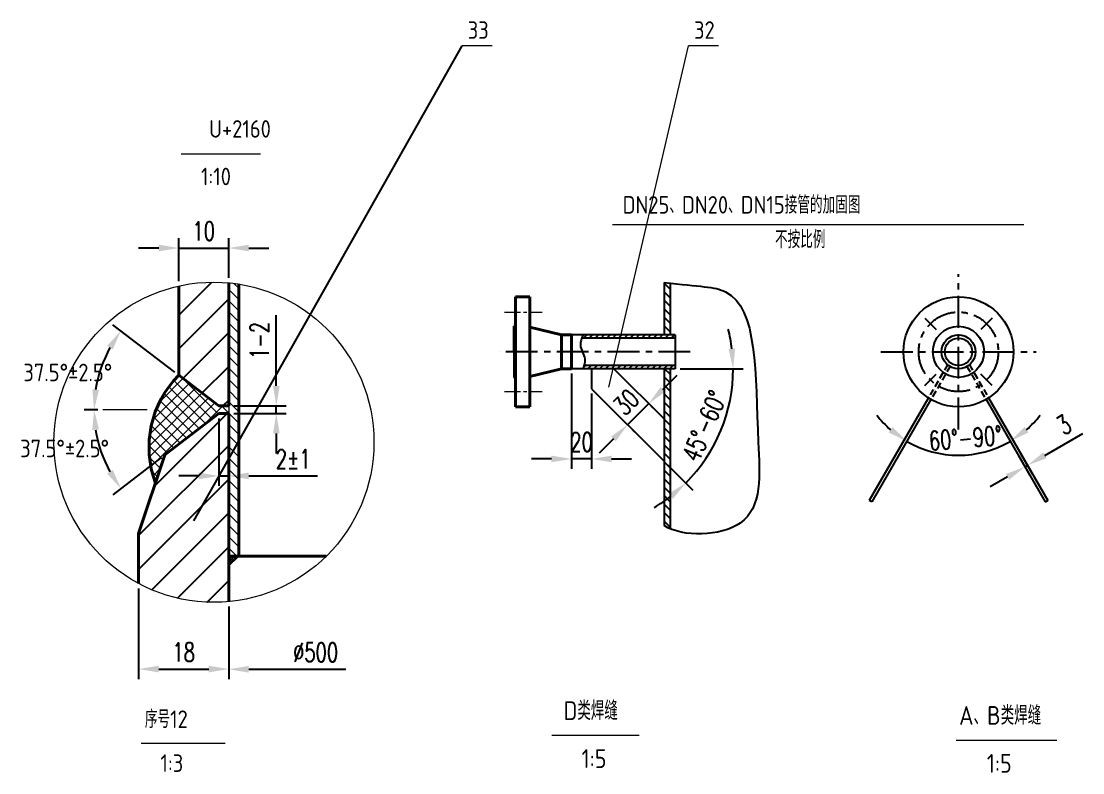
# Model space of a CAD drawing. Extents: x -7150 to 1260, y 1490 to 7430.
# Drawn here: x -3648 to -1528, y 3637 to 5138 of the extents above; entities that cross this region are included whole.
import ezdxf

# ---------------------------------------------------------------- set-up
doc = ezdxf.new("R2010")
doc.units = 0
doc.header["$MEASUREMENT"] = 0
doc.linetypes.add('CENTER', pattern=[50.8, 31.75, -6.35, 6.35, -6.35])
doc.linetypes.add('DASHED', pattern=[19.05, 12.7, -6.35])
doc.layers.get('0').update_dxf_attribs({"linetype": 'CONTINUOUS'})
doc.layers.get('DEFPOINTS').update_dxf_attribs({"linetype": 'CONTINUOUS'})
doc.layers.add('5', color=1, linetype='CENTER', lineweight=5)
for name, color, linetype in [('LAYER1', 3, 'CONTINUOUS'), ('LAYER2', 1, 'CENTER'), ('LAYER3', 2, 'DASHED'), ('尺寸线', 6, 'CONTINUOUS'), ('文字', 6, 'CONTINUOUS'), ('细实线', 3, 'CONTINUOUS')]:
    doc.layers.add(name, color=color, linetype=linetype)
doc.styles.add('J_BigFont', font='gbenor.shx', dxfattribs={"bigfont": 'gbcbig.shx'})
doc.styles.add('尺寸-字母', font='romans.shx', dxfattribs={"width": 0.7})
doc.dimstyles.new('尺寸3-5', dxfattribs={"dimtxt": 3.5, "dimasz": 2.5, "dimexe": 1.25, "dimexo": 0.625, "dimgap": 1.5, "dimtad": 1, "dimdec": 0, "dimdsep": 46, "dimtxsty": '尺寸-字母', "dimcen": 2.5, "dimadec": 0, "dimazin": 0, "dimtfac": 1, "dimtdec": 4, "dimtmove": 0, "dimatfit": 3, "dimfxl": 0, "dimtolj": 1, "dimtzin": 0, "dimarcsym": 0})
pattern_1 = [(135, (45086.188, 829.542), (-8.4852814, -8.4852814), [])]

# ---------------------------------------------------------------- blocks, each defined once
blk = doc.blocks.new('*D61')
at = {"layer": 'DEFPOINTS', "color": 0}
for p in [(-3233.9, 3979), (-2941.8, 3941.5), (-2941.8, 3843.9)]:
    blk.add_point(p, dxfattribs=at)
at = {"layer": '尺寸线', "color": 0, "lineweight": -2}
for p, q in [((-3233.9, 3969), (-3233.9, 3823.9)), ((-3193.9, 3843.9), (-2999.8, 3843.9))]:
    blk.add_line(p, q, dxfattribs=at)
at = {"layer": '尺寸线', "color": 0}
blk.add_solid([(-3193.9, 3850.6), (-3193.9, 3837.2), (-3233.9, 3843.9)], dxfattribs=at)
at = {"layer": '尺寸线', "color": 0, "lineweight": 20, "insert": (-3060.4, 3877.7), "char_height": 37.5, "attachment_point": 5, "style": '尺寸-字母'}
blk.add_mtext('\\A1;%%c500', dxfattribs=at)
blk = doc.blocks.new('*D60')
at = {"layer": 'DEFPOINTS', "color": 0}
for p in [(-3413.9, 4015.3), (-3233.9, 3979), (-3233.9, 3844.3)]:
    blk.add_point(p, dxfattribs=at)
at = {"layer": '尺寸线', "color": 0, "lineweight": -2}
for p, q in [((-3413.9, 4005.3), (-3413.9, 3824.3)), ((-3233.9, 3969), (-3233.9, 3824.3)), ((-3373.9, 3844.3), (-3273.9, 3844.3))]:
    blk.add_line(p, q, dxfattribs=at)
at = {"layer": '尺寸线', "color": 0}
for points in [[(-3373.9, 3851), (-3373.9, 3837.7), (-3413.9, 3844.3)], [(-3273.9, 3851), (-3273.9, 3837.7), (-3233.9, 3844.3)]]:
    blk.add_solid(points, dxfattribs=at)
at = {"layer": '尺寸线', "color": 0, "lineweight": 20, "insert": (-3323.9, 3878.1), "char_height": 37.5, "attachment_point": 5, "style": '尺寸-字母'}
blk.add_mtext('\\A1;18', dxfattribs=at)
blk = doc.blocks.new('*D62')
at = {"layer": 'DEFPOINTS', "color": 0}
for p in [(-3253.9, 4354.8), (-3233.9, 4354.8), (-3233.9, 4230.1)]:
    blk.add_point(p, dxfattribs=at)
at = {"layer": '尺寸线', "color": 0, "lineweight": -2}
for p, q in [((-3253.9, 4344.8), (-3253.9, 4210.1)), ((-3233.9, 4344.8), (-3233.9, 4210.1)), ((-3293.9, 4230.1), (-3333.9, 4230.1)), ((-3253.9, 4230.1), (-3233.9, 4230.1)), ((-3193.9, 4230.1), (-3056.4, 4230.1))]:
    blk.add_line(p, q, dxfattribs=at)
at = {"layer": '尺寸线', "color": 0}
for points in [[(-3293.9, 4236.8), (-3293.9, 4223.4), (-3253.9, 4230.1)], [(-3193.9, 4236.8), (-3193.9, 4223.4), (-3233.9, 4230.1)]]:
    blk.add_solid(points, dxfattribs=at)
at = {"layer": '尺寸线', "color": 0, "lineweight": 20, "insert": (-3105.2, 4263.8), "char_height": 37.5, "attachment_point": 5, "style": '尺寸-字母'}
blk.add_mtext('\\A1;2±1', dxfattribs=at)
blk = doc.blocks.new('*D69')
at = {"layer": 'DEFPOINTS', "color": 0}
for p in [(-3478.7, 4471.6), (-3333.9, 4431.2), (-3253.9, 4369.8), (-3485.3, 4362.3), (-3397.1, 4362.3)]:
    blk.add_point(p, dxfattribs=at)
at = {"layer": '尺寸线', "color": 0, "lineweight": -2}
for p, q in [((-3341.9, 4437.3), (-3465.3, 4532)), ((-3495.3, 4362.3), (-3522.9, 4362.3))]:
    blk.add_line(p, q, dxfattribs=at)
blk.add_arc((-3244.2, 4362.3), 258.7, 151.3669, 171.1331, dxfattribs=at)
at = {"layer": '尺寸线', "color": 0}
for points in [[(-3476.9, 4489.9), (-3465.7, 4482.6), (-3449.4, 4519.8)], [(-3493.2, 4401.7), (-3506.5, 4402.7), (-3502.9, 4362.3)]]:
    blk.add_solid(points, dxfattribs=at)
at = {"layer": '尺寸线', "color": 0, "lineweight": 20, "insert": (-3536.5, 4370.8), "char_height": 37.5, "attachment_point": 5, "rotation": 88.3285, "style": '尺寸-字母'}
blk.add_mtext('\\A1;  ', dxfattribs=at)
blk = doc.blocks.new('*D70')
at = {"layer": 'DEFPOINTS', "color": 0}
for p in [(-3233.9, 4369.8), (-3138.9, 4369.8), (-3233.9, 4354.8)]:
    blk.add_point(p, dxfattribs=at)
at = {"layer": '尺寸线', "color": 0, "lineweight": -2}
for p, q in [((-3138.9, 4409.8), (-3138.9, 4551.1)), ((-3223.9, 4369.8), (-3118.9, 4369.8)), ((-3138.9, 4354.8), (-3138.9, 4369.8)), ((-3223.9, 4354.8), (-3118.9, 4354.8)), ((-3138.9, 4314.8), (-3138.9, 4274.8))]:
    blk.add_line(p, q, dxfattribs=at)
at = {"layer": '尺寸线', "color": 0}
for points in [[(-3145.5, 4409.8), (-3132.2, 4409.8), (-3138.9, 4369.8)], [(-3145.5, 4314.8), (-3132.2, 4314.8), (-3138.9, 4354.8)]]:
    blk.add_solid(points, dxfattribs=at)
at = {"layer": '尺寸线', "color": 0, "lineweight": 20, "insert": (-3172.6, 4500.4), "char_height": 37.5, "attachment_point": 5, "rotation": 90, "style": '尺寸-字母'}
blk.add_mtext('\\A1;1-2', dxfattribs=at)
blk = doc.blocks.new('*D63')
at = {"layer": 'DEFPOINTS', "color": 0}
for p in [(-3485.3, 4362.3), (-3397.1, 4362.3), (-3253.9, 4354.8), (-3361.4, 4272.3), (-3478.6, 4253)]:
    blk.add_point(p, dxfattribs=at)
at = {"layer": '尺寸线', "color": 0, "lineweight": -2}
for p, q in [((-3495.3, 4362.3), (-3522.9, 4362.3)), ((-3369.4, 4266.2), (-3465.3, 4192.6))]:
    blk.add_line(p, q, dxfattribs=at)
blk.add_arc((-3244.2, 4362.3), 258.7, 188.8683, 208.6317, dxfattribs=at)
at = {"layer": '尺寸线', "color": 0}
for points in [[(-3506.4, 4321.9), (-3493.1, 4322.9), (-3502.9, 4362.3)], [(-3465.6, 4242), (-3476.8, 4234.7), (-3449.4, 4204.8)]]:
    blk.add_solid(points, dxfattribs=at)
blk = doc.blocks.new('*D65')
at = {"layer": 'DEFPOINTS', "color": 0}
for p in [(-3233.9, 4685.2), (-3333.9, 4609.2), (-3233.9, 4615.7)]:
    blk.add_point(p, dxfattribs=at)
at = {"layer": '尺寸线', "color": 0, "lineweight": -2}
for p, q in [((-3333.9, 4619.2), (-3333.9, 4705.2)), ((-3233.9, 4625.7), (-3233.9, 4705.2)), ((-3373.9, 4685.2), (-3413.9, 4685.2)), ((-3333.9, 4685.2), (-3233.9, 4685.2)), ((-3193.9, 4685.2), (-3153.9, 4685.2))]:
    blk.add_line(p, q, dxfattribs=at)
at = {"layer": '尺寸线', "color": 0}
for points in [[(-3373.9, 4691.9), (-3373.9, 4678.6), (-3333.9, 4685.2)], [(-3193.9, 4691.9), (-3193.9, 4678.6), (-3233.9, 4685.2)]]:
    blk.add_solid(points, dxfattribs=at)
at = {"layer": '尺寸线', "color": 0, "lineweight": 20, "insert": (-3283.9, 4719), "char_height": 37.5, "attachment_point": 5, "style": '尺寸-字母'}
blk.add_mtext('\\A1;10', dxfattribs=at)
blk = doc.blocks.new('*D68')
at = {"layer": 'DEFPOINTS', "color": 0}
for p in [(-2630.4, 4444.2), (-2342.4, 4444.2), (-2509.2, 4404.2), (-2237.3, 4360.6), (-2364.4, 4259.4)]:
    blk.add_point(p, dxfattribs=at)
at = {"layer": '尺寸线', "color": 0, "lineweight": -2}
for p, q in [((-2332.4, 4444.2), (-2206.3, 4444.2)), ((-2357.3, 4252.3), (-2306.7, 4201.7))]:
    blk.add_line(p, q, dxfattribs=at)
for start, end in [(7.1026, 14.2052), (315, 360), (300.7948, 307.8974)]:
    blk.add_arc((-2549.2, 4444.2), 322.9, start, end, dxfattribs=at)
at = {"layer": '尺寸线', "color": 0}
for points in [[(-2222.1, 4484.5), (-2235.5, 4483.7), (-2226.3, 4444.2)], [(-2355.3, 4194.4), (-2346.5, 4184.4), (-2320.9, 4215.9)]]:
    blk.add_solid(points, dxfattribs=at)
at = {"layer": '尺寸线', "color": 0, "lineweight": 20, "insert": (-2283.7, 4329.7), "char_height": 37.5, "attachment_point": 5, "rotation": 66.6742, "style": '尺寸-字母'}
blk.add_mtext('\\A1;45°-60°', dxfattribs=at)
blk = doc.blocks.new('*D66')
at = {"layer": 'DEFPOINTS', "color": 0}
for p in [(-2549.2, 4444.8), (-2509.2, 4404.8), (-2549.2, 4264)]:
    blk.add_point(p, dxfattribs=at)
at = {"layer": '尺寸线', "color": 0, "lineweight": -2}
for p, q in [((-2549.2, 4434.8), (-2549.2, 4244)), ((-2509.2, 4394.8), (-2509.2, 4244)), ((-2589.2, 4264), (-2629.2, 4264)), ((-2509.2, 4264), (-2549.2, 4264)), ((-2469.2, 4264), (-2429.2, 4264))]:
    blk.add_line(p, q, dxfattribs=at)
at = {"layer": '尺寸线', "color": 0}
for points in [[(-2589.2, 4270.6), (-2589.2, 4257.3), (-2549.2, 4264)], [(-2469.2, 4270.6), (-2469.2, 4257.3), (-2509.2, 4264)]]:
    blk.add_solid(points, dxfattribs=at)
at = {"layer": '尺寸线', "color": 0, "lineweight": 20, "insert": (-2529.2, 4297.7), "char_height": 37.5, "attachment_point": 5, "style": '尺寸-字母'}
blk.add_mtext('\\A1;20', dxfattribs=at)
blk = doc.blocks.new('*D67')
at = {"layer": 'DEFPOINTS', "color": 0}
for p in [(-2397.5, 4377.4), (-2394.8, 4374.6), (-2440, 4335)]:
    blk.add_point(p, dxfattribs=at)
at = {"layer": '尺寸线', "color": 0, "lineweight": -2}
for p, q in [((-2366.5, 4402.9), (-2338.2, 4431.2)), ((-2437.2, 4332.2), (-2394.8, 4374.6)), ((-2390.5, 4370.3), (-2380.7, 4360.5)), ((-2432.9, 4327.9), (-2423.1, 4318.1)), ((-2465.5, 4303.9), (-2493.8, 4275.6))]:
    blk.add_line(p, q, dxfattribs=at)
at = {"layer": '尺寸线', "color": 0}
for points in [[(-2371.2, 4407.6), (-2361.8, 4398.2), (-2394.8, 4374.6)], [(-2470.2, 4308.6), (-2460.8, 4299.2), (-2437.2, 4332.2)]]:
    blk.add_solid(points, dxfattribs=at)
at = {"layer": '尺寸线', "color": 0, "lineweight": 20, "insert": (-2439.9, 4377.3), "char_height": 37.5, "attachment_point": 5, "rotation": 45, "style": '尺寸-字母'}
blk.add_mtext('\\A1;30', dxfattribs=at)
blk = doc.blocks.new('*D64')
at = {"layer": 'DEFPOINTS', "color": 0}
for p in [(-1662.1, 4280.4), (-1656.9, 4283.4), (-1638.3, 4251.1)]:
    blk.add_point(p, dxfattribs=at)
at = {"layer": '尺寸线', "color": 0, "lineweight": -2}
for p, q in [((-1603.6, 4271.1), (-1527.8, 4314.9)), ((-1657.1, 4271.8), (-1633.5, 4230.8)), ((-1651.9, 4274.8), (-1628.3, 4233.8)), ((-1643.5, 4248.1), (-1638.3, 4251.1)), ((-1678.1, 4228.1), (-1712.7, 4208.1))]:
    blk.add_line(p, q, dxfattribs=at)
at = {"layer": '尺寸线', "color": 0}
for points in [[(-1606.9, 4276.9), (-1600.3, 4265.4), (-1638.3, 4251.1)], [(-1681.4, 4233.9), (-1674.8, 4222.4), (-1643.5, 4248.1)]]:
    blk.add_solid(points, dxfattribs=at)
at = {"layer": '尺寸线', "color": 0, "lineweight": 20, "insert": (-1565.3, 4332.2), "char_height": 37.5, "attachment_point": 5, "rotation": 30, "style": '尺寸-字母'}
blk.add_mtext('\\A1;3', dxfattribs=at)
blk = doc.blocks.new('*D49')
at = {"layer": 'DEFPOINTS', "color": 0}
for p in [(-1831.1, 4382.6), (-1721.1, 4382.6), (-1812, 4274.5), (-1949.1, 4178.2), (-1603.1, 4178.2)]:
    blk.add_point(p, dxfattribs=at)
at = {"layer": '尺寸线', "color": 0, "lineweight": -2}
for start, end in [(217.7679, 228.8839), (311.1161, 322.2321), (240, 300)]:
    blk.add_arc((-1776.1, 4477.9), 206.5, start, end, dxfattribs=at)
at = {"layer": '尺寸线', "color": 0}
for points in [[(-1908, 4327.7), (-1915.8, 4316.9), (-1879.3, 4299.1)], [(-1636.4, 4316.9), (-1644.2, 4327.7), (-1672.9, 4299.1)]]:
    blk.add_solid(points, dxfattribs=at)
at = {"layer": '尺寸线', "color": 0, "lineweight": 20, "insert": (-1762.3, 4305.7), "char_height": 37.5, "attachment_point": 5, "rotation": 4.5754, "style": '尺寸-字母'}
blk.add_mtext('\\A1;60°-90°', dxfattribs=at)

msp = doc.modelspace()

# ---------------------------------------------------------------- hatches: boundary and pattern name
at = {"layer": 'LAYER1'}
h = msp.add_hatch(dxfattribs=at)
h.set_pattern_fill('ANSI31', color=256, scale=15, angle=180, style=0)
h.set_pattern_definition([(225, (1478.866, 69.157), (33.67596, -33.67596), [])])
h.paths.add_polyline_path([(-3233.95, 4615.703, 0.07884953), (-3333.95, 4609.226), (-3333.95, 4431.187), (-3253.95, 4369.801), (-3233.95, 4369.801)])
h = msp.add_hatch(dxfattribs=at)
h.set_pattern_fill('ANSI31', color=256, scale=96, angle=90, style=0)
h.set_pattern_definition(pattern_1)
edge = h.paths.add_edge_path()
edge.add_line((-2364.401, 4511.593), (-2352.401, 4511.593))
edge.add_line((-2352.401, 4511.593), (-2352.401, 4614.858))
edge.add_spline(control_points=[(-2352.401, 4614.858), (-2356.264, 4615.258), (-2360.262, 4615.681), (-2364.401, 4616.13)], knot_values=[40.19184568, 40.19184568, 40.19184568, 40.19184568, 43.00544845, 43.00544845, 43.00544845, 43.00544845], degree=3, periodic=0)
edge.add_line((-2364.401, 4616.13), (-2364.401, 4511.593))
h = msp.add_hatch(dxfattribs=at)
h.set_pattern_fill('ANSI31', color=256, scale=66, style=0)
h.set_pattern_definition([(45, (15903.748, -12779.292), (-5.833631, 5.833631), [])])
edge = h.paths.add_edge_path()
edge.add_spline(control_points=[(-2525.697, 4511.593), (-2526.868, 4509.463), (-2527.933, 4507.331), (-2528.823, 4505.193)], knot_values=[5.30893917, 5.30893917, 5.30893917, 5.30893917, 8.74826984, 8.74826984, 8.74826984, 8.74826984], degree=3, periodic=0)
edge.add_line((-2528.823, 4505.193), (-2344.401, 4505.193))
edge.add_line((-2344.401, 4505.193), (-2344.401, 4511.593))
edge.add_line((-2344.401, 4511.593), (-2525.697, 4511.593))
edge = h.paths.add_edge_path()
edge.add_line((-2344.401, 4444.193), (-2344.401, 4450.593))
edge.add_line((-2344.401, 4450.593), (-2523.97, 4450.593))
edge.add_spline(control_points=[(-2523.97, 4450.593), (-2524.577, 4448.46), (-2525.35, 4446.326), (-2526.234, 4444.193)], knot_values=[37.45348402, 37.45348402, 37.45348402, 37.45348402, 40.79249482, 40.79249482, 40.79249482, 40.79249482], degree=3, periodic=0)
edge.add_line((-2526.234, 4444.193), (-2344.401, 4444.193))
h = msp.add_hatch(dxfattribs=at)
h.set_pattern_fill('ANSI31', color=256, scale=96, angle=90, style=0)
h.set_pattern_definition(pattern_1)
edge = h.paths.add_edge_path()
edge.add_spline(control_points=[(-2364.401, 4130.779), (-2360.742, 4128.469), (-2356.719, 4126.401), (-2352.401, 4124.576)], knot_values=[357.10208621, 357.10208621, 357.10208621, 357.10208621, 362.79722539, 362.79722539, 362.79722539, 362.79722539], degree=3, periodic=0)
edge.add_line((-2352.401, 4124.576), (-2352.401, 4444.193))
edge.add_line((-2352.401, 4444.193), (-2364.401, 4444.193))
edge.add_line((-2364.401, 4444.193), (-2364.401, 4130.779))
h = msp.add_hatch(dxfattribs=at)
h.set_pattern_fill('ANSI31', color=256, scale=15, angle=180, style=0)
h.set_pattern_definition([(225, (521.79, 6362.684), (33.67596, -33.67596), [])])
h.paths.add_polyline_path([(-3233.95, 4354.801), (-3253.95, 4354.801), (-3361.444, 4272.318), (-3413.95, 4114.801), (-3413.95, 4015.268, 0.14666692), (-3233.95, 3979.049)])
at = {"layer": '细实线', "lineweight": 20}
h = msp.add_hatch(dxfattribs=at)
h.set_pattern_fill('ANSI31', color=256, scale=5, angle=90, style=0)
h.set_pattern_definition([(135, (1478.866, 69.157), (-11.22532, -11.22532), [])])
h.paths.add_polyline_path([(-3213.95, 4613.205, 0.01576507), (-3233.95, 4615.703), (-3233.95, 4369.801), (-3233.95, 4354.801), (-3233.95, 4264.117), (-3213.95, 4299.503)])
h.paths.add_polyline_path([(-3233.95, 4069.801), (-3213.95, 4069.801), (-3213.95, 4299.503), (-3233.95, 4264.117)])
h = msp.add_hatch(dxfattribs=at)
h.set_pattern_fill('ANSI37', color=256, scale=5, style=0)
h.set_pattern_definition([(45, (1478.866, 69.157), (-11.22532, 11.22532), []), (135, (1478.866, 69.157), (-11.22532, -11.22532), [])])
h.paths.add_polyline_path([(-3380.279, 4215.814), (-3361.444, 4272.318), (-3253.95, 4354.801), (-3233.95, 4354.801), (-3233.95, 4369.801), (-3253.95, 4369.801), (-3333.95, 4431.187, 0.29266832)])
h = msp.add_hatch(dxfattribs=at)
h.set_pattern_fill('ANSI37', color=256, style=0)
h.set_pattern_definition([(45, (1478.8656, 69.157), (-2.245064, 2.245064), []), (135, (1478.8656, 69.157), (-2.245064, -2.245064), [])])
h.paths.add_polyline_path([(-3213.95, 4069.801), (-3233.95, 4069.801), (-3233.95, 4050.774)])

# ---------------------------------------------------------------- linework, layer by layer
at = {"lineweight": 40}
for p, q in [((-3333.95, 4609.226), (-3333.95, 4431.187)), ((-3233.95, 4615.703), (-3233.95, 4369.801)), ((-3213.95, 4613.205), (-3213.95, 4069.801)), ((-2661.201, 4367.893), (-2661.201, 4587.893)), ((-2661.201, 4587.893), (-2632.201, 4587.893)), ((-2632.201, 4367.893), (-2632.201, 4587.893)), ((-2664.401, 4528.893), (-2661.201, 4528.893)), ((-2632.201, 4526.893), (-2569.201, 4511.593)), ((-2569.201, 4444.193), (-2569.201, 4511.593)), ((-2569.201, 4444.193), (-2569.201, 4511.593)), ((-2569.201, 4511.593), (-2549.201, 4511.593)), ((-2549.201, 4444.193), (-2549.201, 4511.593)), ((-2549.201, 4444.193), (-2549.201, 4511.593)), ((-2632.201, 4428.893), (-2569.201, 4444.193)), ((-2569.201, 4444.193), (-2549.201, 4444.193)), ((-3253.95, 4369.801), (-3333.95, 4431.187)), ((-2664.401, 4426.893), (-2661.201, 4426.893)), ((-3253.95, 4369.801), (-3233.95, 4369.801)), ((-3253.95, 4354.801), (-3361.444, 4272.318)), ((-3253.95, 4354.801), (-3233.95, 4354.801)), ((-3233.95, 4354.801), (-3233.95, 3979.049)), ((-2661.201, 4367.893), (-2632.201, 4367.893)), ((-3361.444, 4272.318), (-3413.95, 4114.801)), ((-3413.95, 4114.801), (-3413.95, 4015.268)), ((-3233.95, 4069.801), (-3039.005, 4069.801))]:
    msp.add_line(p, q, dxfattribs=at)
at = {"ltscale": 6}
for p, q in [((-2364.401, 4616.13), (-2364.401, 4511.593)), ((-2352.401, 4614.858), (-2352.401, 4511.593)), ((-2364.401, 4444.193), (-2364.401, 4130.779)), ((-2352.401, 4444.193), (-2352.401, 4124.576))]:
    msp.add_line(p, q, dxfattribs=at)
at = {"ltscale": 2}
for p, q in [((-1843.628, 4545.422), (-1821, 4522.795)), ((-1708.57, 4545.422), (-1731.198, 4522.795)), ((-2342.401, 4511.593), (-2569.201, 4511.593)), ((-2342.401, 4505.193), (-2528.823, 4505.193)), ((-2342.401, 4444.193), (-2569.201, 4444.193)), ((-2342.401, 4450.593), (-2523.97, 4450.593)), ((-1843.628, 4410.365), (-1821, 4432.992)), ((-1708.57, 4410.365), (-1731.198, 4432.992)), ((-1836.213, 4385.772), (-1954.327, 4181.193)), ((-1831.099, 4382.631), (-1949.131, 4178.193)), ((-1721.099, 4382.631), (-1603.067, 4178.193)), ((-1715.985, 4385.772), (-1597.871, 4181.193)), ((-1949.131, 4178.193), (-1954.327, 4181.193)), ((-1603.067, 4178.193), (-1597.871, 4181.193))]:
    msp.add_line(p, q, dxfattribs=at)
for p, q in [((-2664.401, 4477.893), (-2664.401, 4528.893)), ((-2342.401, 4511.593), (-2342.401, 4444.193)), ((-2664.401, 4477.893), (-2664.401, 4426.893)), ((-2509.201, 4444.193), (-2509.201, 4404.193)), ((-2464.348, 4444.193), (-2364.401, 4344.246)), ((-2509.201, 4404.193), (-2364.401, 4259.393))]:
    msp.add_line(p, q)
for radius in [110, 51, 33.7, 27.3]:
    msp.add_circle((-1776.099, 4477.893), radius, dxfattribs=at)
at = {"lineweight": 40}
msp.add_arc((-3188.898, 4287.315), 204.301, 135.2339, 200.486226, dxfattribs=at)
at = {"layer": '5', "linetype": 'CENTER', "lineweight": 20}
for p, q in [((-2682.865, 4557.393), (-2608.053, 4557.393)), ((-2682.865, 4398.393), (-2608.053, 4398.393))]:
    msp.add_line(p, q, dxfattribs=at)
at = {"layer": 'LAYER1'}
msp.add_line((-3303.798, 4140.537), (-2767.784, 5088.89), dxfattribs=at)
for points, knots in [([(-2364.401, 4616.13), (-2292.575, 4608.333), (-2174.426, 4608.869), (-2185.36, 4374.786), (-2162.328, 4110.943), (-2326.914, 4107.109), (-2364.401, 4130.779)], [40.19184568, 40.19184568, 40.19184568, 40.19184568, 89.02362978, 236.10972565, 304.43943056, 362.79722539, 362.79722539, 362.79722539, 362.79722539]), ([(-2525.697, 4511.593), (-2529.408, 4504.844), (-2535.569, 4489.06), (-2519.512, 4466.356), (-2523.56, 4450.646), (-2526.234, 4444.193)], [5.30893917, 5.30893917, 5.30893917, 5.30893917, 16.20767517, 30.69193596, 40.79249482, 40.79249482, 40.79249482, 40.79249482])]:
    msp.add_open_spline(points, degree=3, knots=knots, dxfattribs=at)
at = {"layer": 'LAYER2', "ltscale": 2}
for p, q in [((-1776.099, 4322.925), (-1776.099, 4632.861)), ((-2312.033, 4477.893), (-2693.108, 4477.893)), ((-1931.067, 4477.893), (-1621.131, 4477.893))]:
    msp.add_line(p, q, dxfattribs=at)
msp.add_circle((-1776.099, 4477.893), 79.5, dxfattribs=at)
at = {"layer": 'LAYER3'}
for p, q in [((-1797.876, 4452.175), (-1836.213, 4385.772)), ((-1792.949, 4448.708), (-1831.099, 4382.631)), ((-1759.249, 4448.708), (-1721.099, 4382.631)), ((-1754.322, 4452.175), (-1715.985, 4385.772))]:
    msp.add_line(p, q, dxfattribs=at)
at = {"layer": '尺寸线', "lineweight": 20}
for p, q in [((-3328.771, 4873.452), (-3170.387, 4873.452)), ((-3233.95, 4369.801), (-3233.95, 4354.801)), ((-3397.112, 4362.301), (-3485.264, 4362.301)), ((-2588.338, 3712.037), (-2413.765, 3712.037)), ((-3408.7, 3696.208), (-3240.777, 3696.208)), ((-1781.045, 3702.544), (-1579.442, 3702.544))]:
    msp.add_line(p, q, dxfattribs=at)
at = {"layer": '细实线', "lineweight": 20}
for p, q in [((-2707.846, 5088.89), (-2767.784, 5088.89)), ((-2474.672, 4407.573), (-2315.678, 5088.89)), ((-2255.739, 5088.89), (-2315.678, 5088.89)), ((-2467.334, 4732.316), (-1645.621, 4732.316)), ((-3213.95, 4069.801), (-3233.95, 4050.774))]:
    msp.add_line(p, q, dxfattribs=at)
msp.add_circle((-3263.542, 4297.376), 319.699, dxfattribs=at)

# ---------------------------------------------------------------- texts
at = {"layer": '尺寸线', "lineweight": 20, "char_height": 37.5, "width": 937.65313, "attachment_point": 1, "style": 'J_BigFont'}
for s, insert in [('D类焊缝', (-2565.169, 3779.95)), ('A、B类焊缝', (-1774.844, 3770.457)), ('1:5', (-2529.048, 3684.177)), ('1:5', (-1719.455, 3674.685))]:
    msp.add_mtext(s, dxfattribs=dict(at, insert=insert))
at = {"layer": '文字', "lineweight": 20, "ltscale": 0.6, "char_height": 35, "attachment_point": 1, "style": 'J_BigFont'}
for s, insert in [('33', (-2756.538, 5138.06)), ('32', (-2304.432, 5138.06))]:
    msp.add_mtext(s, dxfattribs=dict(at, insert=insert))
at = {"layer": '文字', "lineweight": 20, "char_height": 35, "width": 810, "attachment_point": 1, "style": 'J_BigFont'}
for s, insert in [('U+2160', (-3273.087, 4940.628)), ('1:10', (-3289.476, 4845.593)), ('DN25、DN20、DN15接管的加固图', (-2447.094, 4788.947)), ('不按比例', (-2142.692, 4719.839)), ('37.5°±2.5°', (-3644.183, 4454.161)), ('37.5°±2.5°', (-3650.599, 4302.392)), ('序号12', (-3401.456, 3761.666)), ('1:3', (-3370.372, 3673.866))]:
    msp.add_mtext(s, dxfattribs=dict(at, insert=insert))

# ---------------------------------------------------------------- dimensions: what is measured, and where the dimension line sits
at = {"layer": '尺寸线', "lineweight": 20}
for base, p1, p2, text, picture, middle in [((-3233.95, 4685.248), (-3333.95, 4609.226), (-3233.95, 4615.703), '10', '*D65', (-3283.95, 4718.998)), ((-3233.95, 4230.088), (-3253.95, 4354.801), (-3233.95, 4354.801), '2±1', '*D62', (-3105.2, 4263.838)), ((-3233.95, 3844.342), (-3413.95, 4015.268), (-3233.95, 3979.049), '18', '*D60', (-3323.95, 3878.092))]:
    dim = msp.add_linear_dim(base=base, p1=p1, p2=p2, text=text, dimstyle='尺寸3-5', override={"dimtxt": 37.5, "dimasz": 40, "dimexe": 20, "dimexo": 10, "dimgap": 15, "dimdec": 2, "dimzin": 0, "dimtfac": 5, "dimtdec": 2, "dimatfit": 1}, dxfattribs=at)
    dim.commit()
    dim.dimension.update_dxf_attribs({"geometry": picture, "text_midpoint": middle})
dim = msp.add_linear_dim(base=(-3138.863, 4369.801), p1=(-3233.95, 4354.801), p2=(-3233.95, 4369.801), angle=90, text='1-2', dimstyle='尺寸3-5', override={"dimtxt": 37.5, "dimasz": 40, "dimexe": 20, "dimexo": 10, "dimgap": 15, "dimdec": 2, "dimzin": 0, "dimtfac": 5, "dimtdec": 2, "dimatfit": 1}, dxfattribs=at)
dim.commit()
dim.dimension.update_dxf_attribs({"geometry": '*D70', "text_midpoint": (-3172.613, 4500.426)})
for base, line1, line2, text, picture, middle in [((-3478.664, 4471.645), ((-3397.112, 4362.301), (-3485.264, 4362.301)), ((-3253.95, 4369.801), (-3333.95, 4431.187)), '  ', '*D69', (-3502.794, 4369.848)), ((-2237.321, 4360.625), ((-2509.201, 4404.193), (-2364.401, 4259.393)), ((-2342.401, 4444.193), (-2630.401, 4444.193)), '<>-60°', '*D68', (-2252.709, 4316.345)), ((-1811.957, 4274.534), ((-1721.099, 4382.631), (-1603.067, 4178.193)), ((-1831.099, 4382.631), (-1949.131, 4178.193)), '<>-90°', '*D49', (-1759.627, 4272.055)), ((-3478.627, 4252.974), ((-3253.95, 4354.801), (-3361.444, 4272.318)), ((-3397.112, 4362.301), (-3485.264, 4362.301)), ' ', '*D63', (-3491.543, 4286.612))]:
    dim = msp.add_angular_dim_2l(base=base, line1=line1, line2=line2, text=text, dimstyle='尺寸3-5', override={"dimtxt": 37.5, "dimasz": 40, "dimexe": 20, "dimexo": 10, "dimgap": 15, "dimdec": 2, "dimzin": 0, "dimtfac": 5, "dimtdec": 2, "dimatfit": 1}, dxfattribs=at)
    dim.commit()
    dim.dimension.update_dxf_attribs({"geometry": picture, "text_midpoint": middle, "dimtype": 162})
for base, p1, p2, text, override, picture, middle in [((-2549.201, 4263.966), (-2509.201, 4404.818), (-2549.201, 4444.818), '20', {"dimtxt": 37.5, "dimasz": 40, "dimexe": 20, "dimexo": 10, "dimgap": 15, "dimdec": 2, "dimzin": 0, "dimtfac": 5, "dimtdec": 2, "dimatfit": 1}, '*D66', (-2529.201, 4263.966)), ((-2941.836, 3843.905), (-3233.95, 3979.049), (-2941.836, 3941.543), '%%c500', {"dimtxt": 37.5, "dimasz": 40, "dimexe": 20, "dimexo": 10, "dimgap": 15, "dimdec": 2, "dimzin": 0, "dimse2": 1, "dimsd2": 1, "dimtfac": 5, "dimtdec": 2, "dimatfit": 1}, '*D61', (-3060.395, 3843.905))]:
    dim = msp.add_linear_dim(base=base, p1=p1, p2=p2, text=text, dimstyle='尺寸3-5', override=override, dxfattribs=at)
    dim.commit()
    dim.dimension.update_dxf_attribs({"geometry": picture, "text_midpoint": middle, "dimtype": 160})
for base, p1, p2, angle, text, picture, middle in [((-2394.799, 4374.644), (-2439.975, 4334.968), (-2397.549, 4377.394), 45, '30', '*D67', (-2416.012, 4353.431)), ((-1638.256, 4251.142), (-1662.083, 4280.412), (-1656.887, 4283.412), 30, '3', '*D64', (-1548.406, 4303.017))]:
    dim = msp.add_linear_dim(base=base, p1=p1, p2=p2, angle=angle, text=text, dimstyle='尺寸3-5', override={"dimtxt": 37.5, "dimasz": 40, "dimexe": 20, "dimexo": 10, "dimgap": 15, "dimdec": 2, "dimzin": 0, "dimtfac": 5, "dimtdec": 2, "dimatfit": 1}, dxfattribs=at)
    dim.commit()
    dim.dimension.update_dxf_attribs({"geometry": picture, "text_midpoint": middle, "dimtype": 161})

doc.saveas('drawing.dxf')
